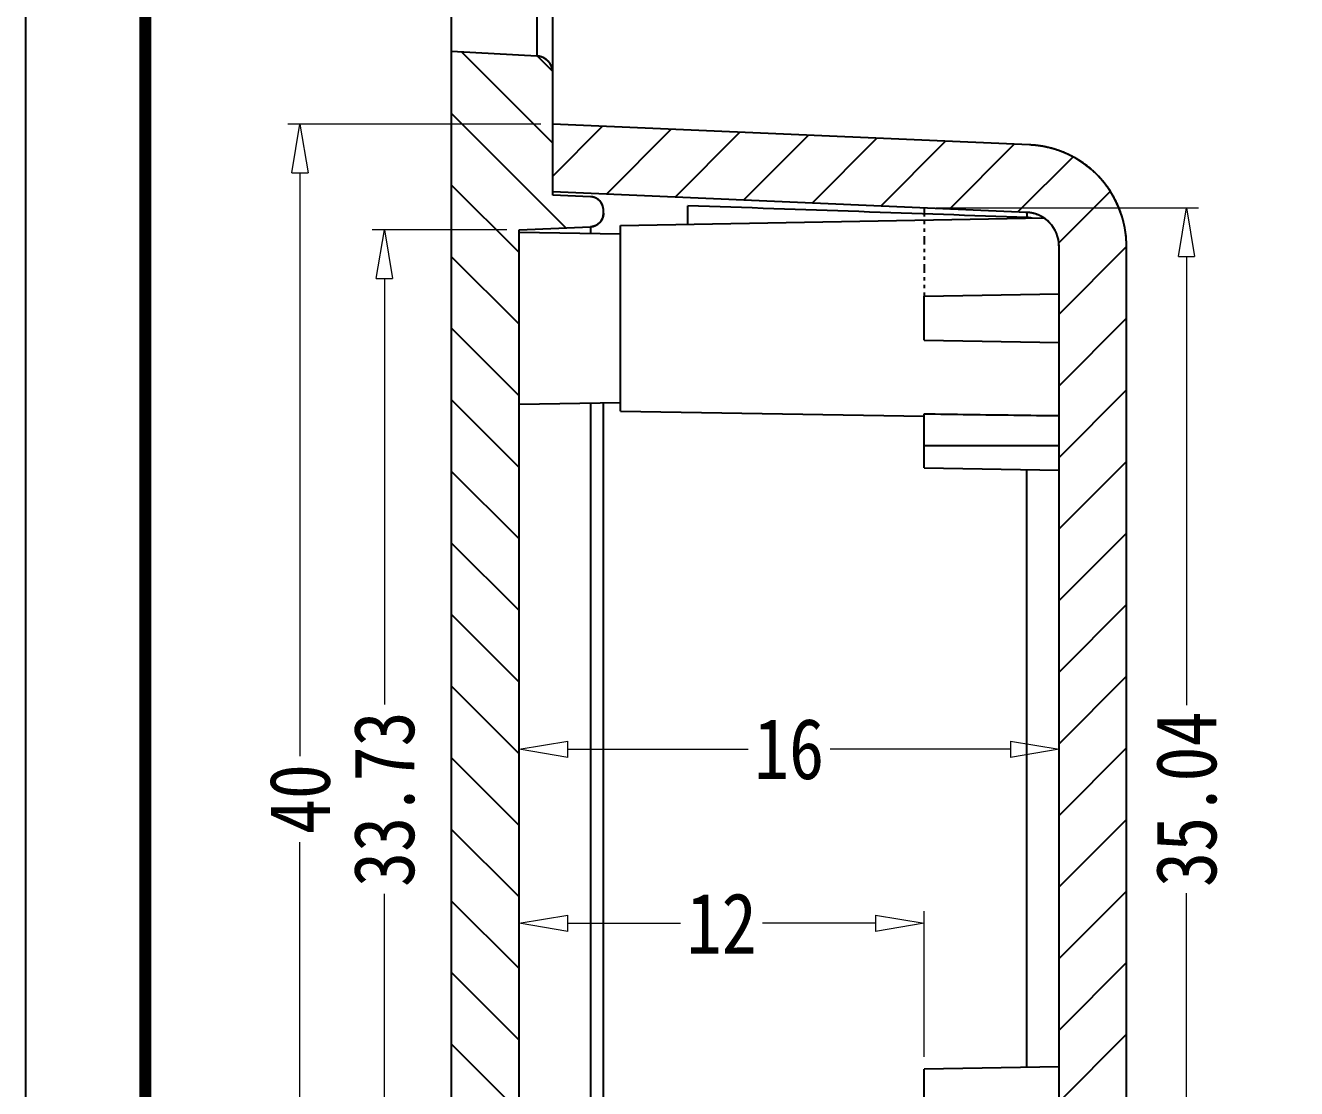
# Model space of a CAD drawing. Header units: millimetres. Extents: x 1786 to 2815, y -2075 to -1928.
# Drawn here: x 2609.19 to 2646.87, y -1993.18 to -1961.68 of the extents above; entities that cross this region are included whole.
import ezdxf

# ---------------------------------------------------------------- set-up
doc = ezdxf.new("R2010")
doc.units = ezdxf.units.MM
doc.linetypes.add('DIVIDE', pattern=[31.75, 12.7, -6.35, 0, -6.35, 0, -6.35])
doc.layers.add('dim', color=3, linetype='Continuous', lineweight=9)
doc.layers.add('from', color=7, linetype='Continuous')
doc.styles.add('FFS', font='simfang.ttf', dxfattribs={"width": 0.85})
doc.dimstyles.new('YanXiu', dxfattribs={"dimtxt": 2.5, "dimasz": 2.2, "dimexe": 1, "dimexo": 0.6, "dimgap": 0.66, "dimtad": 0, "dimzin": 9, "dimdsep": 46, "dimtxsty": 'FFS', "dimblk": 'CLOSEDBLANK', "dimcen": 0, "dimclrd": 256, "dimclre": 131, "dimclrt": 42, "dimazin": 0, "dimtfac": 1, "dimtofl": 0, "dimtmove": 0, "dimatfit": 3, "dimldrblk": 'CLOSEDBLANK', "dimfxl": 1, "dimlwd": 5, "dimlwe": 5, "dimarcsym": 0})

# ---------------------------------------------------------------- blocks, each defined once
blk = doc.blocks.new('_ClosedBlank')
at = {"color": 0, "linetype": 'ByBlock', "lineweight": -2}
for p, q in [((-1, 0.167), (0, 0)), ((-1, 0.167), (-1, -0.167)), ((0, 0), (-1, -0.167))]:
    blk.add_line(p, q, dxfattribs=at)
blk = doc.blocks.new('*D25')
at = {"layer": 'Defpoints', "color": 0}
for p in [(2623.826, -1967.736), (2619.832, -2001.466), (2623.826, -2001.466)]:
    blk.add_point(p, dxfattribs=at)
at = {"layer": 'dim', "color": 131, "lineweight": 5}
for p, q in [((2623.466, -1967.736), (2619.472, -1967.736)), ((2623.466, -2001.466), (2619.472, -2001.466))]:
    blk.add_line(p, q, dxfattribs=at)
at = {"layer": 'dim', "lineweight": 5}
for p, q in [((2619.832, -1969.176), (2619.832, -1981.793)), ((2619.832, -2000.026), (2619.832, -1987.409))]:
    blk.add_line(p, q, dxfattribs=at)
at = {"layer": 'dim', "lineweight": 5, "xscale": 1.44, "yscale": 1.44, "zscale": 1.44}
for p, rotation in [((2619.832, -1967.736), 90), ((2619.832, -2001.466), 270)]:
    blk.add_blockref('_ClosedBlank', p, dxfattribs=dict(at, rotation=rotation))
at = {"layer": 'dim', "color": 42, "insert": (2619.832, -1984.601), "char_height": 1.8, "attachment_point": 5, "rotation": 90, "style": 'FFS'}
blk.add_mtext('33.73', dxfattribs=at)
blk = doc.blocks.new('*D26')
at = {"layer": 'Defpoints', "color": 0}
for p in [(2624.826, -1964.601), (2617.332, -2004.601), (2624.826, -2004.601)]:
    blk.add_point(p, dxfattribs=at)
at = {"layer": 'dim', "color": 131, "lineweight": 5}
for p, q in [((2624.466, -1964.601), (2616.972, -1964.601)), ((2624.466, -2004.601), (2616.972, -2004.601))]:
    blk.add_line(p, q, dxfattribs=at)
at = {"layer": 'dim', "lineweight": 5}
for p, q in [((2617.332, -1966.041), (2617.332, -1983.323)), ((2617.332, -2003.161), (2617.332, -1985.879))]:
    blk.add_line(p, q, dxfattribs=at)
at = {"layer": 'dim', "lineweight": 5, "xscale": 1.44, "yscale": 1.44, "zscale": 1.44}
for p, rotation in [((2617.332, -1964.601), 90), ((2617.332, -2004.601), 270)]:
    blk.add_blockref('_ClosedBlank', p, dxfattribs=dict(at, rotation=rotation))
at = {"layer": 'dim', "color": 42, "insert": (2617.332, -1984.601), "char_height": 1.8, "attachment_point": 5, "rotation": 90, "style": 'FFS'}
blk.add_mtext('40', dxfattribs=at)
blk = doc.blocks.new('*D27')
at = {"layer": 'Defpoints', "color": 0}
for p in [(2623.826, -1988.28), (2623.826, -1992.286, 0), (2635.826, -1992.601, 0)]:
    blk.add_point(p, dxfattribs=at)
at = {"layer": 'dim', "color": 131, "lineweight": 5}
for p, q in [((2623.826, -1991.926), (2623.826, -1987.92)), ((2635.826, -1992.241), (2635.826, -1987.92))]:
    blk.add_line(p, q, dxfattribs=at)
at = {"layer": 'dim', "lineweight": 5}
for p, q in [((2625.266, -1988.28), (2628.61, -1988.28)), ((2634.386, -1988.28), (2631.041, -1988.28))]:
    blk.add_line(p, q, dxfattribs=at)
at = {"layer": 'dim', "lineweight": 5, "xscale": 1.44, "yscale": 1.44, "zscale": 1.44, "rotation": 180}
blk.add_blockref('_ClosedBlank', (2623.826, -1988.28), dxfattribs=at)
at = {"layer": 'dim', "lineweight": 5, "xscale": 1.44, "yscale": 1.44, "zscale": 1.44}
blk.add_blockref('_ClosedBlank', (2635.826, -1988.28), dxfattribs=at)
at = {"layer": 'dim', "color": 42, "insert": (2629.826, -1988.28), "char_height": 1.8, "attachment_point": 5, "style": 'FFS'}
blk.add_mtext('12', dxfattribs=at)
blk = doc.blocks.new('*D28')
at = {"layer": 'Defpoints', "color": 0}
for p in [(2623.826, -1980.972, 0), (2639.826, -1982.83, 0), (2623.826, -1983.122)]:
    blk.add_point(p, dxfattribs=at)
at = {"layer": 'dim', "color": 131, "lineweight": 5}
for p, q in [((2623.826, -1981.332), (2623.826, -1983.482)), ((2639.826, -1983.19), (2639.826, -1983.482))]:
    blk.add_line(p, q, dxfattribs=at)
at = {"layer": 'dim', "lineweight": 5}
for p, q in [((2625.266, -1983.122), (2630.61, -1983.122)), ((2638.386, -1983.122), (2633.041, -1983.122))]:
    blk.add_line(p, q, dxfattribs=at)
at = {"layer": 'dim', "lineweight": 5, "xscale": 1.44, "yscale": 1.44, "zscale": 1.44, "rotation": 180}
blk.add_blockref('_ClosedBlank', (2623.826, -1983.122), dxfattribs=at)
at = {"layer": 'dim', "lineweight": 5, "xscale": 1.44, "yscale": 1.44, "zscale": 1.44}
blk.add_blockref('_ClosedBlank', (2639.826, -1983.122), dxfattribs=at)
at = {"layer": 'dim', "color": 42, "insert": (2631.826, -1983.122), "char_height": 1.8, "attachment_point": 5, "style": 'FFS'}
blk.add_mtext('16', dxfattribs=at)
blk = doc.blocks.new('*D36')
at = {"layer": 'Defpoints', "color": 0}
for p in [(2635.826, -1967.083, 0), (2643.605, -1967.083), (2635.826, -2002.119, 0)]:
    blk.add_point(p, dxfattribs=at)
at = {"layer": 'dim', "color": 131, "lineweight": 5}
for p, q in [((2636.185, -1967.083), (2643.964, -1967.083)), ((2636.185, -2002.119), (2643.964, -2002.119))]:
    blk.add_line(p, q, dxfattribs=at)
at = {"layer": 'dim', "lineweight": 5}
for p, q in [((2643.605, -1968.523), (2643.605, -1981.814)), ((2643.605, -2000.679), (2643.605, -1987.388))]:
    blk.add_line(p, q, dxfattribs=at)
at = {"layer": 'dim', "lineweight": 5, "xscale": 1.44, "yscale": 1.44, "zscale": 1.44}
for p, rotation in [((2643.605, -1967.083), 90), ((2643.605, -2002.119), 270)]:
    blk.add_blockref('_ClosedBlank', p, dxfattribs=dict(at, rotation=rotation))
at = {"layer": 'dim', "color": 42, "insert": (2643.605, -1984.601), "char_height": 1.8, "attachment_point": 5, "rotation": 90, "style": 'FFS'}
blk.add_mtext('35.04', dxfattribs=at)

msp = doc.modelspace()

# ---------------------------------------------------------------- hatches: boundary and pattern name
at = {"linetype": 'Continuous'}
h = msp.add_hatch(dxfattribs=at)
h.set_pattern_fill('DEFAULT__1', color=40, scale=1.5, angle=135, style=0, pattern_type=0)
h.set_pattern_definition([(135, (3218.2217, -2520.3783), (-1.0606602, -1.0606602), [])])
edge = h.paths.add_edge_path()
edge.add_line((2624.826, -2012.283), (2624.826, -2010.883))
edge.add_spline(control_points=[(2624.826, -2012.283), (2624.826, -2012.545), (2624.641, -2012.731), (2624.379, -2012.733)], knot_values=[0, 0, 0, 0, 1, 1, 1, 1], weights=[1, 0.80679, 0.80679, 1], degree=3, periodic=0)
edge.add_line((2624.379, -2012.733), (2622.33, -2012.751))
edge.add_spline(control_points=[(2621.826, -2012.251), (2621.826, -2012.546), (2622.035, -2012.753), (2622.33, -2012.751)], knot_values=[0, 0, 0, 0, 1, 1, 1, 1], weights=[1, 0.802676, 0.802676, 1], degree=3, periodic=0)
edge.add_line((2621.826, -2012.251), (2621.826, -2010.251))
edge.add_line((2624.352, -2010.383), (2621.826, -2010.251))
edge.add_spline(control_points=[(2624.826, -2010.883), (2624.826, -2010.602), (2624.632, -2010.398), (2624.352, -2010.383)], knot_values=[0, 0, 0, 0, 1, 1, 1, 1], weights=[1, 0.816916, 0.816916, 1], degree=3, periodic=0)
edge = h.paths.add_edge_path()
edge.add_line((2624.826, -2006.119), (2624.826, -2002.499))
edge.add_spline(control_points=[(2624.826, -2006.119), (2624.826, -2006.4), (2624.632, -2006.604), (2624.352, -2006.618)], knot_values=[0, 0, 0, 0, 1, 1, 1, 1], weights=[1, 0.816916, 0.816916, 1], degree=3, periodic=0)
edge.add_line((2624.352, -2006.618), (2621.826, -2006.751))
edge.add_line((2621.826, -2006.751), (2621.826, -1962.451))
edge.add_line((2624.352, -1962.583), (2621.826, -1962.451))
edge.add_spline(control_points=[(2624.826, -1963.083), (2624.826, -1962.802), (2624.632, -1962.598), (2624.352, -1962.583)], knot_values=[0, 0, 0, 0, 1, 1, 1, 1], weights=[1, 0.816916, 0.816916, 1], degree=3, periodic=0)
edge.add_line((2624.826, -1966.703), (2624.826, -1963.083))
edge.add_line((2625.943, -1966.752), (2624.826, -1966.703))
edge.add_spline(control_points=[(2626.326, -1967.151), (2626.326, -1966.925), (2626.169, -1966.762), (2625.943, -1966.752)], knot_values=[0, 0, 0, 0, 1, 1, 1, 1], weights=[1, 0.814909, 0.814909, 1], degree=3, periodic=0)
edge.add_line((2626.326, -1967.244), (2626.326, -1967.151))
edge.add_spline(control_points=[(2626.326, -1967.244), (2626.326, -1967.47), (2626.169, -1967.633), (2625.943, -1967.643)], knot_values=[0, 0, 0, 0, 1, 1, 1, 1], weights=[1, 0.814909, 0.814909, 1], degree=3, periodic=0)
edge.add_line((2623.826, -1967.736), (2625.943, -1967.643))
edge.add_line((2623.826, -2001.466), (2623.826, -1967.736))
edge.add_line((2623.826, -2001.466), (2625.943, -2001.558))
edge.add_spline(control_points=[(2626.326, -2001.958), (2626.326, -2001.732), (2626.169, -2001.568), (2625.943, -2001.558)], knot_values=[0, 0, 0, 0, 1, 1, 1, 1], weights=[1, 0.814909, 0.814909, 1], degree=3, periodic=0)
edge.add_line((2626.326, -2002.05), (2626.326, -2001.958))
edge.add_spline(control_points=[(2626.326, -2002.05), (2626.326, -2002.277), (2626.169, -2002.44), (2625.943, -2002.45)], knot_values=[0, 0, 0, 0, 1, 1, 1, 1], weights=[1, 0.814909, 0.814909, 1], degree=3, periodic=0)
edge.add_line((2625.943, -2002.45), (2624.826, -2002.499))
edge = h.paths.add_edge_path()
edge.add_line((2624.826, -1958.319), (2624.826, -1956.919))
edge.add_spline(control_points=[(2624.826, -1958.319), (2624.826, -1958.6), (2624.632, -1958.804), (2624.352, -1958.818)], knot_values=[0, 0, 0, 0, 1, 1, 1, 1], weights=[1, 0.816916, 0.816916, 1], degree=3, periodic=0)
edge.add_line((2624.352, -1958.818), (2621.826, -1958.951))
edge.add_line((2621.826, -1958.951), (2621.826, -1956.951))
edge.add_spline(control_points=[(2621.826, -1956.951), (2621.826, -1956.656), (2622.035, -1956.448), (2622.33, -1956.451)], knot_values=[0, 0, 0, 0, 1, 1, 1, 1], weights=[1, 0.802676, 0.802676, 1], degree=3, periodic=0)
edge.add_line((2624.379, -1956.469), (2622.33, -1956.451))
edge.add_spline(control_points=[(2624.826, -1956.919), (2624.826, -1956.657), (2624.641, -1956.471), (2624.379, -1956.469)], knot_values=[0, 0, 0, 0, 1, 1, 1, 1], weights=[1, 0.80679, 0.80679, 1], degree=3, periodic=0)
h = msp.add_hatch(dxfattribs=at)
h.set_pattern_fill('DEFAULT__2', color=40, scale=1.5, angle=225, style=0, pattern_type=0)
h.set_pattern_definition([(225, (3218.2217, -2520.3783), (1.0606602, -1.0606602), [])])
edge = h.paths.add_edge_path()
edge.add_line((2624.826, -2004.601), (2624.826, -2002.599))
edge.add_line((2638.869, -2001.986), (2624.826, -2002.599))
edge.add_spline(control_points=[(2639.826, -2000.987), (2639.826, -2001.552), (2639.434, -2001.961), (2638.869, -2001.986)], knot_values=[0, 0, 0, 0, 1, 1, 1, 1], weights=[1, 0.814909, 0.814909, 1], degree=3, periodic=0)
edge.add_line((2639.826, -2000.987), (2639.826, -1968.215))
edge.add_spline(control_points=[(2639.826, -1968.215), (2639.826, -1967.649), (2639.434, -1967.241), (2638.869, -1967.216)], knot_values=[0, 0, 0, 0, 1, 1, 1, 1], weights=[1, 0.814909, 0.814909, 1], degree=3, periodic=0)
edge.add_line((2638.869, -1967.216), (2624.826, -1966.603))
edge.add_line((2624.826, -1966.603), (2624.826, -1964.601))
edge.add_line((2638.956, -1965.218), (2624.826, -1964.601))
edge.add_spline(control_points=[(2641.826, -1968.215), (2641.826, -1966.518), (2640.652, -1965.292), (2638.956, -1965.218)], knot_values=[0, 0, 0, 0, 1, 1, 1, 1], weights=[1, 0.814909, 0.814909, 1], degree=3, periodic=0)
edge.add_line((2641.826, -2000.987), (2641.826, -1968.215))
edge.add_spline(control_points=[(2641.826, -2000.987), (2641.826, -2002.684), (2640.652, -2003.91), (2638.956, -2003.984)], knot_values=[0, 0, 0, 0, 1, 1, 1, 1], weights=[1, 0.814909, 0.814909, 1], degree=3, periodic=0)
edge.add_line((2638.956, -2003.984), (2624.826, -2004.601))

# ---------------------------------------------------------------- linework, layer by layer
at = {"color": 7, "linetype": 'Continuous'}
for p, q in [((2621.826, -2012.251, 0), (2621.826, -1956.951, 0)), ((2624.826, -1966.703, 0), (2624.826, -1956.919, 0)), ((2624.352, -1958.818, 0), (2624.352, -1962.583, 0)), ((2624.352, -1962.583, 0), (2621.826, -1962.451, 0)), ((2624.352, -1962.583, 0), (2621.826, -1962.451, 0)), ((2621.826, -2006.751, 0), (2621.826, -1962.451, 0)), ((2624.826, -1966.703, 0), (2624.826, -1963.083, 0)), ((2638.956, -1965.218, 0), (2624.826, -1964.601, 0)), ((2638.956, -1965.218, 0), (2624.826, -1964.601, 0)), ((2624.826, -1966.603, 0), (2624.826, -1964.601, 0)), ((2638.869, -1967.216, 0), (2624.826, -1966.603, 0)), ((2638.869, -1967.216, 0), (2624.826, -1966.603, 0)), ((2625.943, -1966.752, 0), (2624.826, -1966.703, 0)), ((2625.943, -1966.752, 0), (2624.826, -1966.703, 0)), ((2626.326, -1967.244, 0), (2626.326, -1967.151, 0)), ((2626.326, -1967.244, 0), (2626.326, -1967.151, 0)), ((2628.826, -1967.566, 0), (2628.826, -1967.021, 0)), ((2626.826, -1967.601, 0), (2639.378, -1967.382, 0)), ((2623.826, -1967.736, 0), (2625.943, -1967.643, 0)), ((2623.826, -1967.736, 0), (2625.943, -1967.643, 0)), ((2623.826, -2001.466, 0), (2623.826, -1967.736, 0)), ((2623.826, -2001.466, 0), (2623.826, -1967.736, 0)), ((2623.826, -1967.798, 0), (2626.826, -1967.851, 0)), ((2625.943, -1967.643, 0), (2625.943, -1967.835, 0)), ((2626.826, -1973.101, 0), (2626.826, -1967.601, 0)), ((2639.826, -2000.987, 0), (2639.826, -1968.215, 0)), ((2639.826, -2000.987, 0), (2639.826, -1968.215, 0)), ((2641.826, -2000.987, 0), (2641.826, -1968.215, 0)), ((2641.826, -2000.987, 0), (2641.826, -1968.215, 0)), ((2635.826, -1969.701, 0), (2639.826, -1969.631, 0)), ((2635.826, -1971.001, 0), (2635.826, -1969.701, 0)), ((2635.826, -1971.001, 0), (2639.826, -1971.071, 0)), ((2623.826, -1972.903, 0), (2626.826, -1972.851, 0)), ((2626.326, -2002.05, 0), (2626.326, -1972.86, 0)), ((2625.943, -1972.866, 0), (2625.943, -2001.558, 0)), ((2626.826, -1973.101, 0), (2635.826, -1973.258, 0)), ((2635.826, -1974.781, 0), (2635.826, -1973.184, 0)), ((2639.826, -1974.131, 0), (2635.826, -1974.131, 0)), ((2635.826, -1974.781, 0), (2639.826, -1974.851, 0)), ((2638.869, -1992.548, 0), (2638.869, -1974.834, 0)), ((2639.826, -1992.531, 0), (2635.826, -1992.601, 0)), ((2635.826, -1996.601, 0), (2635.826, -1992.601, 0))]:
    msp.add_line(p, q, dxfattribs=at)
at = {"color": 2, "linetype": 'DIVIDE', "ltscale": 0.02}
msp.add_line((2635.826, -1967.083, 0), (2635.826, -1969.701, 0), dxfattribs=at)
at = {"color": 7, "linetype": 'Continuous'}
for centre, radius, start, end in [((2624.326, -1963.083, 0), 0.5, 0, 87), ((2638.826, -1968.215, 0), 3, 0, 87.5), ((2625.926, -1967.151, 0), 0.4, 0, 87.5), ((2625.926, -1967.244, 0), 0.4, 272.5, 0), ((2638.826, -1968.215, 0), 1, 0, 87.5), ((2638.838, -1968.682, 0), 1.313, 81.5168, 87.9835)]:
    msp.add_arc(centre, radius, start, end, dxfattribs=at)
msp.add_ellipse((2611.181, -1967.508, 0), major_axis=(-85.935, 2.692), ratio=0.012354, start_param=-1.898647, end_param=-1.77721, dxfattribs=at)
for points, knots in [([(2624.826, -1963.083, 0), (2624.826, -1963.081, 0), (2624.826, -1963.077, 0), (2624.825, -1963.072, 0), (2624.825, -1963.066, 0), (2624.825, -1963.061, 0), (2624.825, -1963.055, 0), (2624.824, -1963.05, 0), (2624.824, -1963.044, 0), (2624.824, -1963.039, 0), (2624.823, -1963.033, 0), (2624.823, -1963.028, 0), (2624.822, -1963.022, 0), (2624.821, -1963.017, 0), (2624.82, -1963.011, 0), (2624.82, -1963.005, 0), (2624.819, -1963, 0), (2624.818, -1962.994, 0), (2624.817, -1962.989, 0), (2624.816, -1962.983, 0), (2624.814, -1962.977, 0), (2624.813, -1962.972, 0), (2624.812, -1962.966, 0), (2624.81, -1962.96, 0), (2624.809, -1962.955, 0), (2624.807, -1962.949, 0), (2624.806, -1962.943, 0), (2624.804, -1962.938, 0), (2624.802, -1962.932, 0), (2624.801, -1962.926, 0), (2624.799, -1962.921, 0), (2624.797, -1962.915, 0), (2624.795, -1962.909, 0), (2624.793, -1962.904, 0), (2624.79, -1962.898, 0), (2624.788, -1962.893, 0), (2624.786, -1962.887, 0), (2624.783, -1962.882, 0), (2624.781, -1962.876, 0), (2624.778, -1962.871, 0), (2624.776, -1962.865, 0), (2624.773, -1962.86, 0), (2624.77, -1962.854, 0), (2624.767, -1962.849, 0), (2624.765, -1962.843, 0), (2624.762, -1962.838, 0), (2624.759, -1962.833, 0), (2624.755, -1962.827, 0), (2624.752, -1962.822, 0), (2624.749, -1962.817, 0), (2624.746, -1962.812, 0), (2624.742, -1962.806, 0), (2624.739, -1962.801, 0), (2624.735, -1962.796, 0), (2624.732, -1962.791, 0), (2624.728, -1962.786, 0), (2624.724, -1962.781, 0), (2624.721, -1962.776, 0), (2624.717, -1962.771, 0), (2624.713, -1962.766, 0), (2624.709, -1962.762, 0), (2624.705, -1962.757, 0), (2624.701, -1962.752, 0), (2624.697, -1962.748, 0), (2624.692, -1962.743, 0), (2624.688, -1962.738, 0), (2624.684, -1962.734, 0), (2624.68, -1962.729, 0), (2624.675, -1962.725, 0), (2624.671, -1962.721, 0), (2624.666, -1962.716, 0), (2624.662, -1962.712, 0), (2624.657, -1962.708, 0), (2624.652, -1962.704, 0), (2624.647, -1962.7, 0), (2624.643, -1962.696, 0), (2624.638, -1962.692, 0), (2624.633, -1962.688, 0), (2624.628, -1962.684, 0), (2624.623, -1962.681, 0), (2624.618, -1962.677, 0), (2624.613, -1962.674, 0), (2624.608, -1962.67, 0), (2624.603, -1962.667, 0), (2624.598, -1962.663, 0), (2624.593, -1962.66, 0), (2624.587, -1962.657, 0), (2624.582, -1962.653, 0), (2624.577, -1962.65, 0), (2624.572, -1962.647, 0), (2624.566, -1962.644, 0), (2624.561, -1962.641, 0), (2624.556, -1962.639, 0), (2624.55, -1962.636, 0), (2624.545, -1962.633, 0), (2624.539, -1962.631, 0), (2624.534, -1962.628, 0), (2624.528, -1962.626, 0), (2624.523, -1962.623, 0), (2624.517, -1962.621, 0), (2624.512, -1962.619, 0), (2624.506, -1962.616, 0), (2624.501, -1962.614, 0), (2624.495, -1962.612, 0), (2624.49, -1962.61, 0), (2624.484, -1962.608, 0), (2624.479, -1962.607, 0), (2624.473, -1962.605, 0), (2624.467, -1962.603, 0), (2624.462, -1962.601, 0), (2624.456, -1962.6, 0), (2624.451, -1962.598, 0), (2624.445, -1962.597, 0), (2624.44, -1962.596, 0), (2624.434, -1962.594, 0), (2624.428, -1962.593, 0), (2624.423, -1962.592, 0), (2624.417, -1962.591, 0), (2624.412, -1962.59, 0), (2624.406, -1962.589, 0), (2624.401, -1962.588, 0), (2624.395, -1962.587, 0), (2624.39, -1962.587, 0), (2624.384, -1962.586, 0), (2624.379, -1962.585, 0), (2624.373, -1962.585, 0), (2624.368, -1962.584, 0), (2624.362, -1962.584, 0), (2624.357, -1962.584, 0), (2624.353, -1962.583, 0), (2624.352, -1962.583, 0)], [0, 0, 0, 0, 0.0053893, 0.0108014, 0.0162363, 0.0216938, 0.0271736, 0.0326756, 0.0381996, 0.0437453, 0.0493127, 0.0549013, 0.0605111, 0.0661417, 0.0717929, 0.0774646, 0.0831563, 0.0888679, 0.0945991, 0.1003496, 0.1061192, 0.1119075, 0.1177142, 0.123539, 0.1293817, 0.1352419, 0.1411192, 0.1470134, 0.1529241, 0.1588509, 0.1647936, 0.1707517, 0.1767249, 0.1827128, 0.1887151, 0.1947313, 0.2007611, 0.206804, 0.2128597, 0.2189278, 0.2250079, 0.2310995, 0.2372022, 0.2433156, 0.2494393, 0.2555728, 0.2617157, 0.2678676, 0.274028, 0.2801964, 0.2863724, 0.2925556, 0.2987454, 0.3049415, 0.3111433, 0.3173504, 0.3235623, 0.3297785, 0.3359986, 0.3422221, 0.3484484, 0.3546772, 0.3609079, 0.3671401, 0.3733733, 0.3796069, 0.3858405, 0.3920736, 0.3983058, 0.4045365, 0.4107653, 0.4169917, 0.4232151, 0.4294352, 0.4356514, 0.4418633, 0.4480704, 0.4542722, 0.4604683, 0.4666582, 0.4728413, 0.4790173, 0.4851858, 0.4913461, 0.497498, 0.5036409, 0.5097744, 0.5158981, 0.5220115, 0.5281143, 0.5342059, 0.5402859, 0.546354, 0.5524097, 0.5584527, 0.5644825, 0.5704987, 0.5765009, 0.5824888, 0.588462, 0.5944201, 0.6003628, 0.6062897, 0.6122004, 0.6180945, 0.6239719, 0.6298321, 0.6356747, 0.6414996, 0.6473063, 0.6530946, 0.6588641, 0.6646146, 0.6703458, 0.6760574, 0.6817492, 0.6874208, 0.6930721, 0.6987027, 0.7043124, 0.7099011, 0.7154684, 0.7210142, 0.7265381, 0.7320401, 0.73752, 0.7429774, 0.7484123, 0.7538245, 0.7592137, 0.7592137, 0.7592137, 0.7592137]), ([(2641.826, -1968.215, 0), (2641.826, -1968.204, 0), (2641.825, -1968.182, 0), (2641.825, -1968.15, 0), (2641.824, -1968.117, 0), (2641.823, -1968.084, 0), (2641.821, -1968.051, 0), (2641.819, -1968.018, 0), (2641.817, -1967.985, 0), (2641.814, -1967.952, 0), (2641.811, -1967.918, 0), (2641.807, -1967.885, 0), (2641.803, -1967.851, 0), (2641.799, -1967.817, 0), (2641.794, -1967.784, 0), (2641.789, -1967.75, 0), (2641.784, -1967.716, 0), (2641.778, -1967.682, 0), (2641.772, -1967.648, 0), (2641.765, -1967.614, 0), (2641.758, -1967.58, 0), (2641.75, -1967.546, 0), (2641.742, -1967.512, 0), (2641.734, -1967.478, 0), (2641.725, -1967.443, 0), (2641.715, -1967.409, 0), (2641.706, -1967.375, 0), (2641.696, -1967.341, 0), (2641.685, -1967.307, 0), (2641.674, -1967.273, 0), (2641.662, -1967.239, 0), (2641.651, -1967.205, 0), (2641.638, -1967.171, 0), (2641.625, -1967.137, 0), (2641.612, -1967.104, 0), (2641.599, -1967.07, 0), (2641.584, -1967.037, 0), (2641.57, -1967.003, 0), (2641.555, -1966.97, 0), (2641.54, -1966.936, 0), (2641.524, -1966.903, 0), (2641.507, -1966.87, 0), (2641.491, -1966.838, 0), (2641.474, -1966.805, 0), (2641.456, -1966.772, 0), (2641.438, -1966.74, 0), (2641.42, -1966.708, 0), (2641.401, -1966.676, 0), (2641.381, -1966.644, 0), (2641.362, -1966.612, 0), (2641.342, -1966.581, 0), (2641.321, -1966.55, 0), (2641.3, -1966.519, 0), (2641.279, -1966.488, 0), (2641.257, -1966.458, 0), (2641.235, -1966.427, 0), (2641.212, -1966.397, 0), (2641.189, -1966.368, 0), (2641.166, -1966.338, 0), (2641.142, -1966.309, 0), (2641.118, -1966.28, 0), (2641.094, -1966.252, 0), (2641.069, -1966.223, 0), (2641.044, -1966.195, 0), (2641.019, -1966.168, 0), (2640.993, -1966.14, 0), (2640.966, -1966.113, 0), (2640.94, -1966.087, 0), (2640.913, -1966.06, 0), (2640.886, -1966.034, 0), (2640.858, -1966.009, 0), (2640.831, -1965.983, 0), (2640.802, -1965.958, 0), (2640.774, -1965.934, 0), (2640.745, -1965.91, 0), (2640.716, -1965.886, 0), (2640.687, -1965.862, 0), (2640.658, -1965.839, 0), (2640.628, -1965.817, 0), (2640.598, -1965.794, 0), (2640.568, -1965.773, 0), (2640.537, -1965.751, 0), (2640.506, -1965.73, 0), (2640.475, -1965.709, 0), (2640.444, -1965.689, 0), (2640.413, -1965.669, 0), (2640.381, -1965.65, 0), (2640.35, -1965.631, 0), (2640.318, -1965.612, 0), (2640.286, -1965.594, 0), (2640.254, -1965.577, 0), (2640.221, -1965.559, 0), (2640.189, -1965.542, 0), (2640.156, -1965.526, 0), (2640.123, -1965.51, 0), (2640.09, -1965.495, 0), (2640.057, -1965.479, 0), (2640.024, -1965.465, 0), (2639.991, -1965.45, 0), (2639.958, -1965.437, 0), (2639.924, -1965.423, 0), (2639.891, -1965.41, 0), (2639.857, -1965.398, 0), (2639.824, -1965.386, 0), (2639.79, -1965.374, 0), (2639.756, -1965.363, 0), (2639.723, -1965.352, 0), (2639.689, -1965.342, 0), (2639.655, -1965.332, 0), (2639.622, -1965.322, 0), (2639.588, -1965.313, 0), (2639.554, -1965.305, 0), (2639.521, -1965.296, 0), (2639.487, -1965.289, 0), (2639.453, -1965.281, 0), (2639.42, -1965.274, 0), (2639.386, -1965.268, 0), (2639.353, -1965.262, 0), (2639.319, -1965.256, 0), (2639.286, -1965.25, 0), (2639.252, -1965.245, 0), (2639.219, -1965.241, 0), (2639.186, -1965.237, 0), (2639.153, -1965.233, 0), (2639.12, -1965.229, 0), (2639.087, -1965.226, 0), (2639.054, -1965.224, 0), (2639.021, -1965.221, 0), (2638.989, -1965.219, 0), (2638.967, -1965.218, 0), (2638.956, -1965.218, 0)], [0, 0, 0, 0, 0.032485, 0.065109, 0.097872, 0.130772, 0.163809, 0.196981, 0.230287, 0.263725, 0.297295, 0.330996, 0.364825, 0.398781, 0.432863, 0.467069, 0.501398, 0.535849, 0.570419, 0.605107, 0.63991, 0.674829, 0.709859, 0.745001, 0.780251, 0.815608, 0.85107, 0.886635, 0.922301, 0.958065, 0.993926, 1.029881, 1.065929, 1.102066, 1.138291, 1.174601, 1.210994, 1.247467, 1.284019, 1.320646, 1.357346, 1.394117, 1.430956, 1.46786, 1.504827, 1.541854, 1.578938, 1.616078, 1.653269, 1.690509, 1.727796, 1.765127, 1.802498, 1.839907, 1.877352, 1.914829, 1.952335, 1.989867, 2.027424, 2.065001, 2.102595, 2.140205, 2.177826, 2.215456, 2.253092, 2.290731, 2.32837, 2.366006, 2.403636, 2.441257, 2.478867, 2.516461, 2.554038, 2.591595, 2.629127, 2.666633, 2.70411, 2.741555, 2.778964, 2.816335, 2.853666, 2.890953, 2.928193, 2.965384, 3.002523, 3.039608, 3.076635, 3.113602, 3.150506, 3.187345, 3.224116, 3.260816, 3.297443, 3.333995, 3.370468, 3.406861, 3.443171, 3.479396, 3.515533, 3.551581, 3.587536, 3.623397, 3.659161, 3.694827, 3.730392, 3.765854, 3.801211, 3.836461, 3.871603, 3.906633, 3.941552, 3.976355, 4.011043, 4.045613, 4.080063, 4.114393, 4.148599, 4.182681, 4.216637, 4.250466, 4.284167, 4.317737, 4.351175, 4.384481, 4.417653, 4.45069, 4.48359, 4.516353, 4.548977, 4.581462, 4.581462, 4.581462, 4.581462]), ([(2626.326, -1967.151, 0), (2626.326, -1967.15, 0), (2626.326, -1967.147, 0), (2626.325, -1967.143, 0), (2626.325, -1967.138, 0), (2626.325, -1967.134, 0), (2626.325, -1967.129, 0), (2626.325, -1967.125, 0), (2626.324, -1967.121, 0), (2626.324, -1967.116, 0), (2626.324, -1967.112, 0), (2626.323, -1967.107, 0), (2626.323, -1967.103, 0), (2626.322, -1967.098, 0), (2626.321, -1967.094, 0), (2626.321, -1967.089, 0), (2626.32, -1967.085, 0), (2626.319, -1967.08, 0), (2626.318, -1967.076, 0), (2626.317, -1967.071, 0), (2626.316, -1967.067, 0), (2626.315, -1967.062, 0), (2626.314, -1967.057, 0), (2626.313, -1967.053, 0), (2626.312, -1967.048, 0), (2626.311, -1967.044, 0), (2626.31, -1967.039, 0), (2626.308, -1967.035, 0), (2626.307, -1967.03, 0), (2626.305, -1967.026, 0), (2626.304, -1967.021, 0), (2626.302, -1967.017, 0), (2626.301, -1967.012, 0), (2626.299, -1967.008, 0), (2626.297, -1967.003, 0), (2626.295, -1966.999, 0), (2626.293, -1966.994, 0), (2626.291, -1966.99, 0), (2626.289, -1966.985, 0), (2626.287, -1966.981, 0), (2626.285, -1966.976, 0), (2626.283, -1966.972, 0), (2626.281, -1966.968, 0), (2626.279, -1966.963, 0), (2626.276, -1966.959, 0), (2626.274, -1966.955, 0), (2626.271, -1966.95, 0), (2626.269, -1966.946, 0), (2626.266, -1966.942, 0), (2626.264, -1966.938, 0), (2626.261, -1966.933, 0), (2626.258, -1966.929, 0), (2626.255, -1966.925, 0), (2626.253, -1966.921, 0), (2626.25, -1966.917, 0), (2626.247, -1966.913, 0), (2626.244, -1966.909, 0), (2626.241, -1966.905, 0), (2626.238, -1966.901, 0), (2626.234, -1966.897, 0), (2626.231, -1966.893, 0), (2626.228, -1966.889, 0), (2626.225, -1966.886, 0), (2626.221, -1966.882, 0), (2626.218, -1966.878, 0), (2626.214, -1966.875, 0), (2626.211, -1966.871, 0), (2626.207, -1966.867, 0), (2626.204, -1966.864, 0), (2626.2, -1966.86, 0), (2626.197, -1966.857, 0), (2626.193, -1966.854, 0), (2626.189, -1966.85, 0), (2626.185, -1966.847, 0), (2626.182, -1966.844, 0), (2626.178, -1966.841, 0), (2626.174, -1966.838, 0), (2626.17, -1966.834, 0), (2626.166, -1966.831, 0), (2626.162, -1966.829, 0), (2626.158, -1966.826, 0), (2626.154, -1966.823, 0), (2626.15, -1966.82, 0), (2626.146, -1966.817, 0), (2626.141, -1966.814, 0), (2626.137, -1966.812, 0), (2626.133, -1966.809, 0), (2626.129, -1966.807, 0), (2626.125, -1966.804, 0), (2626.12, -1966.802, 0), (2626.116, -1966.799, 0), (2626.112, -1966.797, 0), (2626.107, -1966.795, 0), (2626.103, -1966.793, 0), (2626.099, -1966.791, 0), (2626.094, -1966.789, 0), (2626.09, -1966.787, 0), (2626.085, -1966.785, 0), (2626.081, -1966.783, 0), (2626.076, -1966.781, 0), (2626.072, -1966.779, 0), (2626.068, -1966.777, 0), (2626.063, -1966.776, 0), (2626.059, -1966.774, 0), (2626.054, -1966.772, 0), (2626.05, -1966.771, 0), (2626.045, -1966.77, 0), (2626.041, -1966.768, 0), (2626.036, -1966.767, 0), (2626.032, -1966.766, 0), (2626.027, -1966.764, 0), (2626.023, -1966.763, 0), (2626.018, -1966.762, 0), (2626.014, -1966.761, 0), (2626.009, -1966.76, 0), (2626.005, -1966.759, 0), (2626, -1966.758, 0), (2625.996, -1966.757, 0), (2625.991, -1966.757, 0), (2625.987, -1966.756, 0), (2625.982, -1966.755, 0), (2625.978, -1966.755, 0), (2625.974, -1966.754, 0), (2625.969, -1966.754, 0), (2625.965, -1966.753, 0), (2625.96, -1966.753, 0), (2625.956, -1966.752, 0), (2625.952, -1966.752, 0), (2625.947, -1966.752, 0), (2625.944, -1966.752, 0), (2625.943, -1966.752, 0)], [0, 0, 0, 0, 0.0043313, 0.0086812, 0.0130496, 0.0174363, 0.0218412, 0.0262641, 0.0307049, 0.0351634, 0.0396394, 0.0441327, 0.0486433, 0.0531708, 0.0577151, 0.0622759, 0.0668531, 0.0714465, 0.0760558, 0.0806809, 0.0853214, 0.0899772, 0.0946479, 0.0993335, 0.1040335, 0.1087478, 0.113476, 0.118218, 0.1229734, 0.127742, 0.1325235, 0.1373175, 0.1421238, 0.1469421, 0.1517721, 0.1566134, 0.1614658, 0.166329, 0.1712025, 0.1760861, 0.1809795, 0.1858823, 0.1907941, 0.1957147, 0.2006436, 0.2055805, 0.2105251, 0.215477, 0.2204358, 0.2254012, 0.2303728, 0.2353502, 0.2403331, 0.245321, 0.2503136, 0.2553105, 0.2603113, 0.2653156, 0.2703231, 0.2753334, 0.280346, 0.2853606, 0.2903768, 0.2953941, 0.3004123, 0.3054308, 0.3104493, 0.3154675, 0.3204848, 0.325501, 0.3305156, 0.3355282, 0.3405384, 0.3455459, 0.3505503, 0.3555511, 0.360548, 0.3655406, 0.3705285, 0.3755114, 0.3804888, 0.3854604, 0.3904258, 0.3953846, 0.4003365, 0.4052811, 0.410218, 0.4151469, 0.4200675, 0.4249793, 0.4298821, 0.4347754, 0.4396591, 0.4445326, 0.4493957, 0.4542481, 0.4590895, 0.4639195, 0.4687378, 0.4735441, 0.4783381, 0.4831196, 0.4878882, 0.4926436, 0.4973856, 0.5021138, 0.5068281, 0.5115281, 0.5162137, 0.5208844, 0.5255402, 0.5301807, 0.5348058, 0.5394151, 0.5440085, 0.5485857, 0.5531465, 0.5576908, 0.5622183, 0.5667288, 0.5712222, 0.5756982, 0.5801567, 0.5845975, 0.5890204, 0.5934253, 0.597812, 0.6021804, 0.6065303, 0.6108616, 0.6108616, 0.6108616, 0.6108616]), ([(2626.326, -1967.244, 0), (2626.326, -1967.245, 0), (2626.326, -1967.248, 0), (2626.325, -1967.252, 0), (2626.325, -1967.257, 0), (2626.325, -1967.261, 0), (2626.325, -1967.266, 0), (2626.325, -1967.27, 0), (2626.324, -1967.274, 0), (2626.324, -1967.279, 0), (2626.324, -1967.283, 0), (2626.323, -1967.288, 0), (2626.323, -1967.292, 0), (2626.322, -1967.297, 0), (2626.321, -1967.301, 0), (2626.321, -1967.306, 0), (2626.32, -1967.31, 0), (2626.319, -1967.315, 0), (2626.318, -1967.319, 0), (2626.317, -1967.324, 0), (2626.316, -1967.328, 0), (2626.315, -1967.333, 0), (2626.314, -1967.337, 0), (2626.313, -1967.342, 0), (2626.312, -1967.347, 0), (2626.311, -1967.351, 0), (2626.31, -1967.356, 0), (2626.308, -1967.36, 0), (2626.307, -1967.365, 0), (2626.305, -1967.369, 0), (2626.304, -1967.374, 0), (2626.302, -1967.378, 0), (2626.301, -1967.383, 0), (2626.299, -1967.387, 0), (2626.297, -1967.392, 0), (2626.295, -1967.396, 0), (2626.293, -1967.401, 0), (2626.291, -1967.405, 0), (2626.289, -1967.41, 0), (2626.287, -1967.414, 0), (2626.285, -1967.419, 0), (2626.283, -1967.423, 0), (2626.281, -1967.427, 0), (2626.279, -1967.432, 0), (2626.276, -1967.436, 0), (2626.274, -1967.44, 0), (2626.271, -1967.445, 0), (2626.269, -1967.449, 0), (2626.266, -1967.453, 0), (2626.264, -1967.457, 0), (2626.261, -1967.462, 0), (2626.258, -1967.466, 0), (2626.255, -1967.47, 0), (2626.253, -1967.474, 0), (2626.25, -1967.478, 0), (2626.247, -1967.482, 0), (2626.244, -1967.486, 0), (2626.241, -1967.49, 0), (2626.238, -1967.494, 0), (2626.234, -1967.498, 0), (2626.231, -1967.502, 0), (2626.228, -1967.505, 0), (2626.225, -1967.509, 0), (2626.221, -1967.513, 0), (2626.218, -1967.517, 0), (2626.214, -1967.52, 0), (2626.211, -1967.524, 0), (2626.207, -1967.527, 0), (2626.204, -1967.531, 0), (2626.2, -1967.534, 0), (2626.197, -1967.538, 0), (2626.193, -1967.541, 0), (2626.189, -1967.545, 0), (2626.185, -1967.548, 0), (2626.182, -1967.551, 0), (2626.178, -1967.554, 0), (2626.174, -1967.557, 0), (2626.17, -1967.56, 0), (2626.166, -1967.563, 0), (2626.162, -1967.566, 0), (2626.158, -1967.569, 0), (2626.154, -1967.572, 0), (2626.15, -1967.575, 0), (2626.146, -1967.578, 0), (2626.141, -1967.58, 0), (2626.137, -1967.583, 0), (2626.133, -1967.586, 0), (2626.129, -1967.588, 0), (2626.125, -1967.591, 0), (2626.12, -1967.593, 0), (2626.116, -1967.595, 0), (2626.112, -1967.598, 0), (2626.107, -1967.6, 0), (2626.103, -1967.602, 0), (2626.099, -1967.604, 0), (2626.094, -1967.606, 0), (2626.09, -1967.608, 0), (2626.085, -1967.61, 0), (2626.081, -1967.612, 0), (2626.076, -1967.614, 0), (2626.072, -1967.616, 0), (2626.068, -1967.618, 0), (2626.063, -1967.619, 0), (2626.059, -1967.621, 0), (2626.054, -1967.622, 0), (2626.05, -1967.624, 0), (2626.045, -1967.625, 0), (2626.041, -1967.627, 0), (2626.036, -1967.628, 0), (2626.032, -1967.629, 0), (2626.027, -1967.631, 0), (2626.023, -1967.632, 0), (2626.018, -1967.633, 0), (2626.014, -1967.634, 0), (2626.009, -1967.635, 0), (2626.005, -1967.636, 0), (2626, -1967.637, 0), (2625.996, -1967.637, 0), (2625.991, -1967.638, 0), (2625.987, -1967.639, 0), (2625.982, -1967.64, 0), (2625.978, -1967.64, 0), (2625.974, -1967.641, 0), (2625.969, -1967.641, 0), (2625.965, -1967.642, 0), (2625.96, -1967.642, 0), (2625.956, -1967.643, 0), (2625.952, -1967.643, 0), (2625.947, -1967.643, 0), (2625.944, -1967.643, 0), (2625.943, -1967.643, 0)], [0, 0, 0, 0, 0.0043313, 0.0086812, 0.0130496, 0.0174363, 0.0218412, 0.0262641, 0.0307049, 0.0351634, 0.0396394, 0.0441327, 0.0486433, 0.0531708, 0.0577151, 0.0622759, 0.0668531, 0.0714465, 0.0760558, 0.0806809, 0.0853214, 0.0899772, 0.0946479, 0.0993335, 0.1040335, 0.1087478, 0.113476, 0.118218, 0.1229734, 0.127742, 0.1325235, 0.1373175, 0.1421238, 0.1469421, 0.1517721, 0.1566134, 0.1614658, 0.166329, 0.1712025, 0.1760861, 0.1809795, 0.1858823, 0.1907941, 0.1957147, 0.2006436, 0.2055805, 0.2105251, 0.215477, 0.2204358, 0.2254012, 0.2303728, 0.2353502, 0.2403331, 0.245321, 0.2503136, 0.2553105, 0.2603113, 0.2653156, 0.2703231, 0.2753334, 0.280346, 0.2853606, 0.2903768, 0.2953941, 0.3004123, 0.3054308, 0.3104493, 0.3154675, 0.3204848, 0.325501, 0.3305156, 0.3355282, 0.3405384, 0.3455459, 0.3505503, 0.3555511, 0.360548, 0.3655406, 0.3705285, 0.3755114, 0.3804888, 0.3854604, 0.3904258, 0.3953846, 0.4003365, 0.4052811, 0.410218, 0.4151469, 0.4200675, 0.4249793, 0.4298821, 0.4347754, 0.4396591, 0.4445326, 0.4493957, 0.4542481, 0.4590895, 0.4639195, 0.4687378, 0.4735441, 0.4783381, 0.4831196, 0.4878882, 0.4926436, 0.4973856, 0.5021138, 0.5068281, 0.5115281, 0.5162137, 0.5208844, 0.5255402, 0.5301807, 0.5348058, 0.5394151, 0.5440085, 0.5485857, 0.5531465, 0.5576908, 0.5622183, 0.5667288, 0.5712222, 0.5756982, 0.5801567, 0.5845975, 0.5890204, 0.5934253, 0.597812, 0.6021804, 0.6065303, 0.6108616, 0.6108616, 0.6108616, 0.6108616]), ([(2638.884, -1967.37, 0), (2638.883, -1967.342, 0), (2638.883, -1967.292, 0), (2638.875, -1967.251, 0), (2638.875, -1967.216, 0), (2638.869, -1967.216, 0)], [0, 0, 0, 0, 0.0848798, 0.1369286, 0.1555351, 0.1555351, 0.1555351, 0.1555351]), ([(2639.826, -1968.215, 0), (2639.826, -1968.211, 0), (2639.825, -1968.204, 0), (2639.825, -1968.193, 0), (2639.825, -1968.182, 0), (2639.825, -1968.171, 0), (2639.824, -1968.16, 0), (2639.823, -1968.149, 0), (2639.823, -1968.138, 0), (2639.822, -1968.127, 0), (2639.821, -1968.116, 0), (2639.819, -1968.105, 0), (2639.818, -1968.094, 0), (2639.817, -1968.082, 0), (2639.815, -1968.071, 0), (2639.813, -1968.06, 0), (2639.812, -1968.049, 0), (2639.81, -1968.037, 0), (2639.808, -1968.026, 0), (2639.805, -1968.015, 0), (2639.803, -1968.003, 0), (2639.8, -1967.992, 0), (2639.798, -1967.981, 0), (2639.795, -1967.969, 0), (2639.792, -1967.958, 0), (2639.789, -1967.946, 0), (2639.786, -1967.935, 0), (2639.782, -1967.924, 0), (2639.779, -1967.912, 0), (2639.775, -1967.901, 0), (2639.771, -1967.89, 0), (2639.767, -1967.878, 0), (2639.763, -1967.867, 0), (2639.759, -1967.856, 0), (2639.754, -1967.845, 0), (2639.75, -1967.833, 0), (2639.745, -1967.822, 0), (2639.74, -1967.811, 0), (2639.735, -1967.8, 0), (2639.73, -1967.789, 0), (2639.725, -1967.778, 0), (2639.719, -1967.767, 0), (2639.714, -1967.756, 0), (2639.708, -1967.745, 0), (2639.702, -1967.734, 0), (2639.696, -1967.723, 0), (2639.69, -1967.713, 0), (2639.684, -1967.702, 0), (2639.677, -1967.691, 0), (2639.671, -1967.681, 0), (2639.664, -1967.67, 0), (2639.657, -1967.66, 0), (2639.65, -1967.65, 0), (2639.643, -1967.639, 0), (2639.636, -1967.629, 0), (2639.629, -1967.619, 0), (2639.621, -1967.609, 0), (2639.614, -1967.599, 0), (2639.606, -1967.589, 0), (2639.598, -1967.58, 0), (2639.59, -1967.57, 0), (2639.582, -1967.561, 0), (2639.573, -1967.551, 0), (2639.565, -1967.542, 0), (2639.557, -1967.533, 0), (2639.548, -1967.523, 0), (2639.539, -1967.514, 0), (2639.53, -1967.506, 0), (2639.521, -1967.497, 0), (2639.512, -1967.488, 0), (2639.503, -1967.48, 0), (2639.494, -1967.471, 0), (2639.485, -1967.463, 0), (2639.475, -1967.455, 0), (2639.465, -1967.447, 0), (2639.456, -1967.439, 0), (2639.446, -1967.431, 0), (2639.436, -1967.423, 0), (2639.426, -1967.416, 0), (2639.416, -1967.408, 0), (2639.406, -1967.401, 0), (2639.396, -1967.394, 0), (2639.386, -1967.387, 0), (2639.376, -1967.38, 0), (2639.365, -1967.373, 0), (2639.355, -1967.366, 0), (2639.344, -1967.36, 0), (2639.334, -1967.354, 0), (2639.323, -1967.347, 0), (2639.312, -1967.341, 0), (2639.302, -1967.335, 0), (2639.291, -1967.33, 0), (2639.28, -1967.324, 0), (2639.269, -1967.319, 0), (2639.258, -1967.313, 0), (2639.247, -1967.308, 0), (2639.236, -1967.303, 0), (2639.225, -1967.298, 0), (2639.214, -1967.293, 0), (2639.203, -1967.289, 0), (2639.192, -1967.284, 0), (2639.181, -1967.28, 0), (2639.169, -1967.276, 0), (2639.158, -1967.272, 0), (2639.147, -1967.268, 0), (2639.136, -1967.264, 0), (2639.125, -1967.261, 0), (2639.113, -1967.257, 0), (2639.102, -1967.254, 0), (2639.091, -1967.251, 0), (2639.08, -1967.248, 0), (2639.068, -1967.245, 0), (2639.057, -1967.242, 0), (2639.046, -1967.24, 0), (2639.035, -1967.237, 0), (2639.024, -1967.235, 0), (2639.012, -1967.233, 0), (2639.001, -1967.23, 0), (2638.99, -1967.229, 0), (2638.979, -1967.227, 0), (2638.968, -1967.225, 0), (2638.957, -1967.224, 0), (2638.946, -1967.222, 0), (2638.935, -1967.221, 0), (2638.924, -1967.22, 0), (2638.913, -1967.219, 0), (2638.902, -1967.218, 0), (2638.891, -1967.217, 0), (2638.88, -1967.216, 0), (2638.873, -1967.216, 0), (2638.869, -1967.216, 0)], [0, 0, 0, 0, 0.010828, 0.021703, 0.032624, 0.043591, 0.054603, 0.06566, 0.076762, 0.087908, 0.099098, 0.110332, 0.121608, 0.132927, 0.144288, 0.15569, 0.167133, 0.178616, 0.19014, 0.201702, 0.213303, 0.224943, 0.23662, 0.248334, 0.260084, 0.271869, 0.28369, 0.295545, 0.307434, 0.319355, 0.331309, 0.343294, 0.35531, 0.367355, 0.37943, 0.391534, 0.403665, 0.415822, 0.428006, 0.440215, 0.452449, 0.464706, 0.476985, 0.489287, 0.501609, 0.513951, 0.526313, 0.538693, 0.55109, 0.563503, 0.575932, 0.588376, 0.600833, 0.613302, 0.625784, 0.638276, 0.650778, 0.663289, 0.675808, 0.688334, 0.700865, 0.713402, 0.725942, 0.738485, 0.751031, 0.763577, 0.776123, 0.788669, 0.801212, 0.813752, 0.826289, 0.83882, 0.851346, 0.863865, 0.876376, 0.888878, 0.90137, 0.913852, 0.926321, 0.938778, 0.951222, 0.963651, 0.976064, 0.988461, 1.000841, 1.013203, 1.025545, 1.037867, 1.050169, 1.062448, 1.074705, 1.086939, 1.099148, 1.111332, 1.123489, 1.13562, 1.147724, 1.159799, 1.171844, 1.18386, 1.195845, 1.207799, 1.21972, 1.231609, 1.243464, 1.255285, 1.26707, 1.27882, 1.290534, 1.302211, 1.313851, 1.325452, 1.337014, 1.348538, 1.360021, 1.371464, 1.382866, 1.394227, 1.405546, 1.416822, 1.428056, 1.439246, 1.450392, 1.461494, 1.472551, 1.483563, 1.49453, 1.505451, 1.516326, 1.527154, 1.527154, 1.527154, 1.527154]), ([(2635.826, -1973.184, 0), (2636.268, -1973.19, 0), (2637.156, -1973.203, 0), (2638.489, -1973.221, 0), (2639.38, -1973.233, 0), (2639.826, -1973.239, 0)], [0, 0, 0, 0, 1.328714, 2.662175, 4.000379, 4.000379, 4.000379, 4.000379])]:
    msp.add_open_spline(points, degree=3, knots=knots, dxfattribs=at)
at = {"layer": 'from', "elevation": 0}
msp.add_lwpolyline([(2609.195, -2074.985), (2815.339, -2074.985), (2815.339, -1931.733), (2609.195, -1931.733)], close=True, dxfattribs=at)
at = {"layer": 'from', "const_width": 0.355, "elevation": 0}
msp.add_lwpolyline([(2612.748, -2071.433), (2612.748, -1935.286), (2811.787, -1935.286), (2811.787, -2071.433), (2612.748, -2071.433)], dxfattribs=at)

# ---------------------------------------------------------------- dimensions: what is measured, and where the dimension line sits
at = {"layer": 'dim'}
for base, p1, p2, picture, middle in [((2617.332, -2004.601, 0), (2624.826, -1964.601, 0), (2624.826, -2004.601, 0), '*D26', (2617.332, -1984.601, 0)), ((2643.605, -1967.083), (2635.826, -2002.119, 0), (2635.826, -1967.083, 0), '*D36', (2643.605, -1984.601)), ((2619.832, -2001.466, 0), (2623.826, -1967.736, 0), (2623.826, -2001.466, 0), '*D25', (2619.832, -1984.601, 0))]:
    dim = msp.add_linear_dim(base=base, p1=p1, p2=p2, angle=90, dimstyle='YanXiu', override={"dimtxt": 1.8, "dimasz": 1.44, "dimexe": 0.35982, "dimexo": 0.35982, "dimgap": 0.35982, "dimzin": 8}, dxfattribs=at)
    dim.commit()
    dim.dimension.update_dxf_attribs({"geometry": picture, "text_midpoint": middle})
for base, p1, p2, picture, middle in [((2623.826, -1983.122), (2639.826, -1982.83, 0), (2623.826, -1980.972, 0), '*D28', (2631.826, -1983.122)), ((2623.826, -1988.28), (2635.826, -1992.601, 0), (2623.826, -1992.286, 0), '*D27', (2629.826, -1988.28))]:
    dim = msp.add_linear_dim(base=base, p1=p1, p2=p2, dimstyle='YanXiu', override={"dimtxt": 1.8, "dimasz": 1.44, "dimexe": 0.35982, "dimexo": 0.35982, "dimgap": 0.35982, "dimzin": 8}, dxfattribs=at)
    dim.commit()
    dim.dimension.update_dxf_attribs({"geometry": picture, "text_midpoint": middle})

doc.saveas('drawing.dxf')
